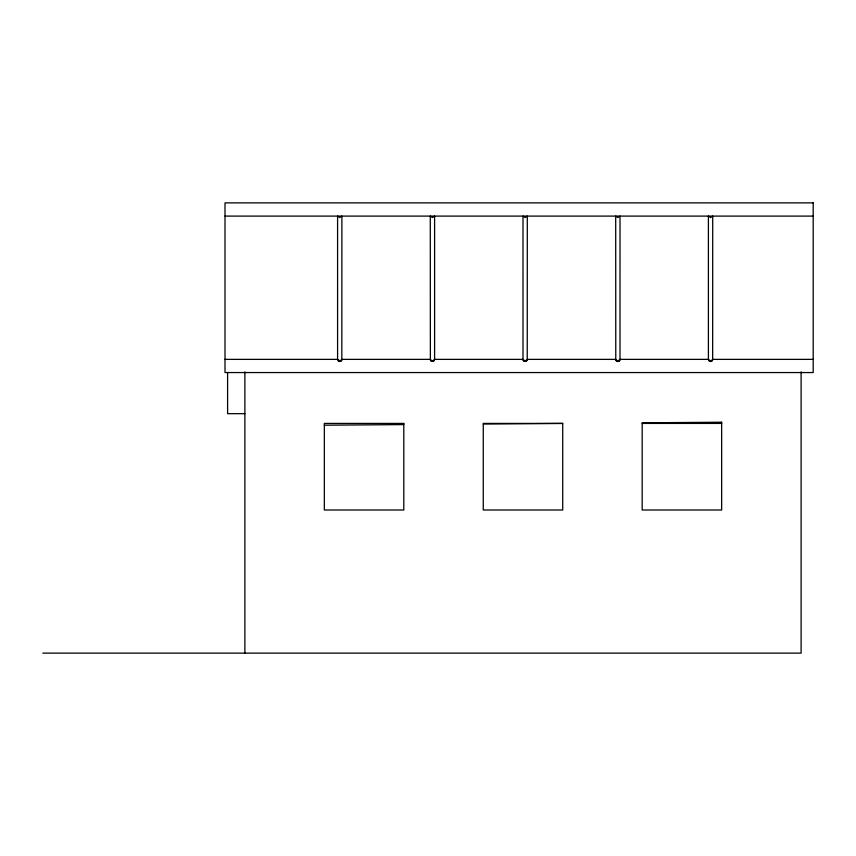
<?xml version="1.0" encoding="UTF-8"?>
<svg xmlns="http://www.w3.org/2000/svg" width="856" height="856" viewBox="0 0 856 856"><rect width="100%" height="100%" fill="white"/><g stroke="black" fill="none" stroke-linecap="round" stroke-linejoin="round"><path stroke-width="1.28" d="M341.822 359.937L341.897 216.097L339.746 217.531L337.585 216.097L337.585 359.37C337.489 362.163 341.993 362.12 341.897 359.37L430.29 359.37C430.194 362.12 434.698 362.163 434.602 359.37L434.602 216.097L432.451 217.531L430.29 216.097L430.365 359.937M527.243 359.937L527.307 216.097L525.156 217.531L522.995 216.097L522.995 359.37C522.898 362.163 527.403 362.12 527.307 359.37L615.699 359.37C615.603 362.12 620.108 362.163 620.012 359.37L620.012 216.097L617.861 217.531L615.699 216.097L615.774 359.937M712.652 359.937L712.716 216.097L710.566 217.531L708.404 216.097L708.404 359.37C708.308 362.163 712.813 362.12 712.716 359.37L813.2 359.37M434.527 359.937L434.602 359.37L522.995 359.37L523.07 359.937M619.947 359.937L620.012 359.37L708.404 359.37L708.479 359.937M225.01 359.37L337.585 359.37L339.746 360.804L341.822 359.745M430.365 359.745L432.451 360.804L434.527 359.745M523.07 359.745L525.156 360.804L527.243 359.745M615.774 359.745L617.861 360.804L619.947 359.745M708.479 359.745L710.566 360.804L712.652 359.745M324.338 425.207L403.797 424.608M483.266 424.009L562.724 423.42L562.724 510.005L483.266 510.005L483.266 423.42L562.724 423.42M225.01 216.097L813.2 216.097M244.88 413.673L227.6 413.673L227.6 372.563M642.182 423.42L721.651 423.42M42.8 653.128L801.109 653.128L801.109 371.846M711.646 360.611L711.646 361.243M711.122 360.761L711.122 361.457M710.566 360.804L710.566 361.532M709.999 360.761L709.999 361.457M709.485 360.611L709.485 361.243M618.942 360.611L618.942 361.243M618.417 360.761L618.417 361.457M617.861 360.804L617.861 361.532M617.294 360.761L617.294 361.457M616.78 360.611L616.78 361.243M526.226 360.611L526.226 361.243M525.712 360.761L525.712 361.457M525.156 360.804L525.156 361.532M524.589 360.761L524.589 361.457M524.075 360.611L524.075 361.243M433.521 360.611L433.521 361.243M433.008 360.761L433.008 361.457M432.451 360.804L432.451 361.532M431.884 360.761L431.884 361.457M431.37 360.611L431.37 361.243M340.816 360.611L340.816 361.243M340.303 360.761L340.303 361.457M339.746 360.804L339.746 361.532M339.179 360.761L339.179 361.457M338.666 360.611L338.666 361.243M244.88 371.846L244.88 653.128M721.651 422.222L642.182 422.821L642.182 510.005L721.651 510.005L721.651 422.222M813.2 202.872L225.01 202.872L225.01 372.553L813.2 372.553L813.2 202.872M403.797 423.42L324.338 423.42L324.338 510.005L403.797 510.005L403.797 423.42"/></g></svg>
